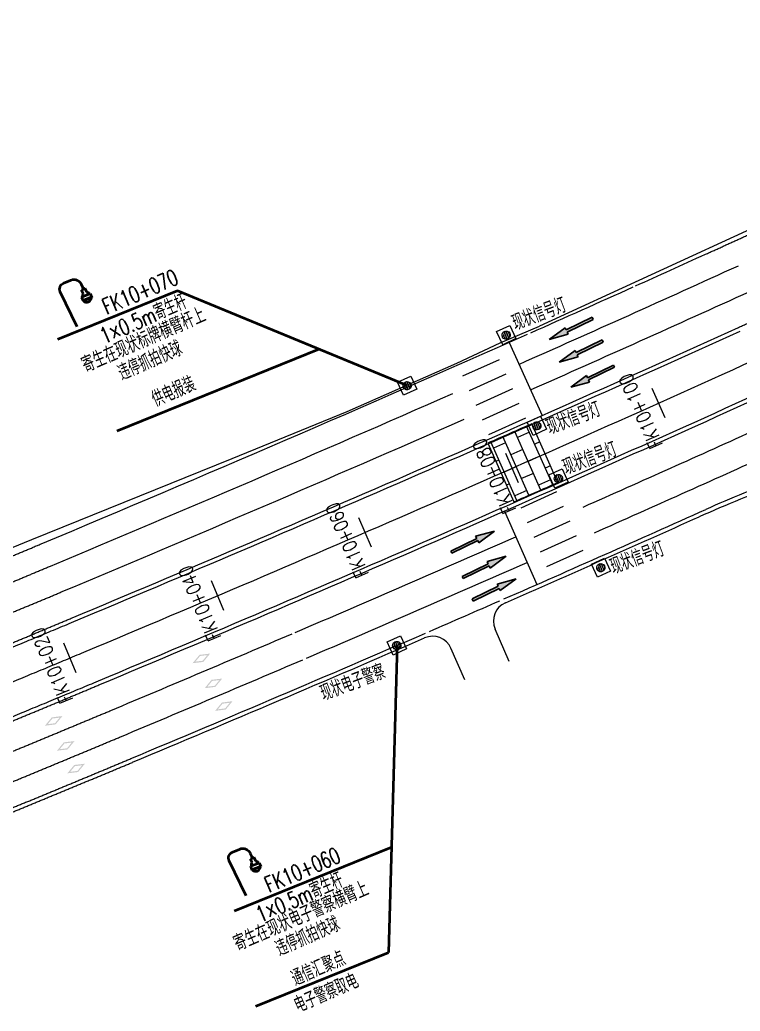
# Model space of a CAD drawing. Header units: millimetres. Extents: x 523446 to 528898, y 388189 to 392165.
# Drawn here: x 526123 to 526212.8, y 389248.7 to 389372.2 of the extents above; entities that cross this region are included whole.
import ezdxf
from ezdxf.enums import TextEntityAlignment as Align

# ---------------------------------------------------------------- set-up
doc = ezdxf.new("R2010")
doc.units = ezdxf.units.MM
doc.linetypes.add('33', pattern=[6, 3, -3])
for name, color, linetype, lineweight in [('0-TL-电视监控（新建）', 6, 'Continuous', 40), ('0-现状交通设施2018', 7, 'Continuous', 0), ('0-现状信号灯', 7, 'Continuous', 40), ('000-scy-中分带', 2, 'Continuous', 60), ('000-scy-机动车道线', 5, 'Continuous', 60), ('人行横道', 7, 'Continuous', 30)]:
    doc.layers.add(name, color=color, linetype=linetype, lineweight=lineweight)
for name, color, linetype in [('FZZD-标注路线桩号', 7, 'Continuous'), ('MEDS道路平面中线-FZZD', 7, 'Continuous'), ('标线（实）', 1, 'Continuous'), ('标线（虚）', 1, '33'), ('箭头', 7, 'Continuous')]:
    doc.layers.add(name, color=color, linetype=linetype)
doc.styles.add('HZTXT_S', font='TXT_S.shx', dxfattribs={"width": 0.75, "bigfont": 'HZTXT.shx'})
doc.styles.add('MEDS', font='TXT_S.SHX', dxfattribs={"width": 0.75, "bigfont": 'hztxt.shx'})

# ---------------------------------------------------------------- blocks, each defined once
blk = doc.blocks.new('zx')
blk.add_hatch(color=0).paths.add_polyline_path([(0.075, -1.2), (0.225, -1.2), (0, 0), (-0.225, -1.2), (-0.075, -1.2), (-0.075, -3), (0.075, -3)])
at = {"color": 0}
for p, q in [((0, 0), (-0.225, -1.2)), ((0.225, -1.2), (0, 0)), ((-0.075, -1.2), (-0.225, -1.2)), ((-0.075, -1.2), (-0.075, -3)), ((0.075, -3), (0.075, -1.2)), ((0.075, -1.2), (0.225, -1.2)), ((-0.075, -3), (0.075, -3))]:
    blk.add_line(p, q, dxfattribs=at)
blk = doc.blocks.new('7')
at = {"layer": '0-现状信号灯', "linetype": 'Continuous', "lineweight": 0, "ltscale": 0.005}
for p, q in [((525414.9, 388753.36), (525416.62, 388753.9)), ((525415.44, 388751.64), (525414.9, 388753.36)), ((525415.94, 388753.28), (525415.56, 388752.55)), ((525416.18, 388753.26), (525415.71, 388752.36)), ((525416.37, 388753.15), (525415.92, 388752.27)), ((525416.51, 388752.92), (525416.18, 388752.28)), ((525416.62, 388753.9), (525417.16, 388752.19)), ((525417.16, 388752.19), (525415.44, 388751.64))]:
    blk.add_line(p, q, dxfattribs=at)
blk.add_ellipse((525416.02, 388752.77), major_axis=(0.365, 0.365), ratio=1, start_param=3.156470216024712, end_param=9.439655523204298, dxfattribs=at)
blk = doc.blocks.new('A$C30E15DA7')
at = {"layer": '0-TL-电视监控（新建）'}
for p, q in [((2.81, 3.71), (2.39, 3.94)), ((2.94, 3.24), (3.52, 4.26)), ((3.32, 3.01), (3.91, 4.04)), ((3.32, 3.01), (3.91, 4.04)), ((3.38, 2.98), (3.96, 4)), ((3.52, 4.26), (3.96, 4)), ((2.94, 3.24), (3.38, 2.98))]:
    blk.add_line(p, q, dxfattribs=at)
for points in [[(0.09, 3.19), (0.57, 4.07, -0.414214), (1.92, 4.47), (2.51, 4.15)], [(4.81, 0), (0.44, 2.11, -0.42662), (0.09, 3.19, -0.216931)]]:
    blk.add_lwpolyline(points, format="xyb", dxfattribs=at)
for points in [[(2.62, 4.36), (2.39, 3.94)], [(3.06, 4.13), (2.62, 4.36)]]:
    blk.add_lwpolyline(points, dxfattribs=at)
for centre, major_axis, start_param, end_param in [((3.32, 3.7), (0.487, 0.128), 2.858011, 3.731254), ((3.32, 3.7), (0.487, 0.128), 1.002992, 1.854378), ((3.48, 3.6), (0.149, -0.569), 5.898742, 8.260282)]:
    blk.add_ellipse(centre, major_axis=major_axis, ratio=1, start_param=start_param, end_param=end_param, dxfattribs=at)

msp = doc.modelspace()

# ---------------------------------------------------------------- hatches: boundary and pattern name
at = {"layer": '人行横道', "linetype": 'ByBlock', "lineweight": 0}
h = msp.add_hatch(dxfattribs=at)
h.set_pattern_fill('AR-B816', color=256, scale=0.008, angle=113.9303, style=0)
h.set_pattern_definition([(113.93028216, (6440.0842, -8469.2124), (-1.4858629375, -0.659383569), []), (203.93028216, (6440.0842, -8469.2124), (-0.8264793687, -2.1452465064), [1.6256, -1.6256])])
h.paths.add_polyline_path([(526186.87, 389321.91, -0.000501), (526181.38, 389319.5), (526184.6, 389312.18, 0.000499), (526190.09, 389314.59)])
at = {"layer": '箭头', "linetype": 'ByBlock', "lineweight": 0}
h = msp.add_hatch(color=256, dxfattribs=at)
h.paths.add_polyline_path([(526145.89, 389292.24), (526146.74, 389293.28), (526145.41, 389293.12), (526144.55, 389292.08)])
h.paths.add_polyline_path([(526144.91, 389292.28), (526145.49, 389292.98), (526146.39, 389293.09), (526145.81, 389292.39)], flags=16)
h = msp.add_hatch(color=256, dxfattribs=at)
h.paths.add_polyline_path([(526147.39, 389289.13), (526148.25, 389290.17), (526146.91, 389290.01), (526146.06, 389288.97)])
h.paths.add_polyline_path([(526146.41, 389289.16), (526146.99, 389289.87), (526147.9, 389289.98), (526147.32, 389289.27)], flags=16)
h = msp.add_hatch(color=256, dxfattribs=at)
h.paths.add_polyline_path([(526148.69, 389286.31), (526149.54, 389287.35), (526148.21, 389287.18), (526147.35, 389286.14)])
h.paths.add_polyline_path([(526147.71, 389286.34), (526148.29, 389287.04), (526149.19, 389287.15), (526148.61, 389286.45)], flags=16)
h = msp.add_hatch(color=256, dxfattribs=at)
h.paths.add_polyline_path([(526127.47, 389284.46), (526128.32, 389285.5), (526126.99, 389285.33), (526126.13, 389284.29)])
h.paths.add_polyline_path([(526126.49, 389284.49), (526127.07, 389285.19), (526127.97, 389285.3), (526127.39, 389284.6)], flags=16)
h = msp.add_hatch(color=256, dxfattribs=at)
h.paths.add_polyline_path([(526128.97, 389281.34), (526129.83, 389282.38), (526128.49, 389282.22), (526127.64, 389281.18)])
h.paths.add_polyline_path([(526127.99, 389281.37), (526128.57, 389282.08), (526129.47, 389282.19), (526128.9, 389281.48)], flags=16)
h = msp.add_hatch(color=256, dxfattribs=at)
h.paths.add_polyline_path([(526130.27, 389278.52), (526131.12, 389279.56), (526129.79, 389279.4), (526128.93, 389278.36)])
h.paths.add_polyline_path([(526129.29, 389278.55), (526129.86, 389279.25), (526130.77, 389279.36), (526130.19, 389278.66)], flags=16)

# ---------------------------------------------------------------- linework, layer by layer
at = {"layer": '0-TL-电视监控（新建）', "lineweight": 40, "flags": 128}
for points in [[(526142.66, 389338.48), (526127.7, 389332.41)], [(526171.19, 389326.71), (526142.66, 389338.48)], [(526149.78, 389261.22), (526169.35, 389269.16)]]:
    msp.add_lwpolyline(points, dxfattribs=at)
at = {"layer": '0-TL-电视监控（新建）', "color": 3, "lineweight": 40, "flags": 128}
for points in [[(526160.32, 389331.2), (526135.12, 389320.98)], [(526170.06, 389294.36), (526168.97, 389256.05)], [(526152.45, 389249.35), (526168.97, 389256.05)]]:
    msp.add_lwpolyline(points, dxfattribs=at)
at = {"layer": '000-scy-中分带', "linetype": 'ByBlock', "lineweight": 0}
for points in [[(526121.9, 389294.01, 0.000092), (526123.02, 389294.47, 0.000093), (526124.14, 389294.94, 0.000095), (526125.25, 389295.4, 0.000096), (526126.37, 389295.87, 0.000097), (526127.49, 389296.33, 0.000099), (526128.61, 389296.8, 0.000101), (526129.73, 389297.26, 0.000101)], [(526121.6, 389285.23, 0.000088), (526122.72, 389285.69, 0.00009), (526123.84, 389286.15, 0.000091), (526124.96, 389286.62, 0.000092), (526126.08, 389287.08, 0.000093), (526127.2, 389287.55, 0.000095), (526128.33, 389288.01, 0.000096), (526129.45, 389288.48, 0.000097), (526130.57, 389288.95, 0.000099), (526131.69, 389289.41, 0.000101), (526132.81, 389289.88, 0.000101)]]:
    msp.add_lwpolyline(points, format="xyb", dxfattribs=at)
for radius in [2996, 3004]:
    msp.add_arc((524975.17, 392061.87), radius, 292.66638, 294.40028, dxfattribs=at)
at = {"layer": '000-scy-机动车道线', "color": 5, "linetype": 'ByBlock', "lineweight": 0}
for p, q in [((526270.82, 389372.25), (526187.82, 389334.08)), ((526184.04, 389292.3), (526182.28, 389296.33))]:
    msp.add_line(p, q, dxfattribs=at)
for points in [[(526124.5, 389307.48), (526149.48, 389317.58), (526163.84, 389323.44), (526177.51, 389329.48), (526182.9, 389331.98), (526187.82, 389334.08)], [(526028.62, 389268.23), (526124.5, 389307.48)]]:
    msp.add_lwpolyline(points, dxfattribs=at)
for points in [[(526178.5, 389289.99), (526176.78, 389293.94, 0.413631), (526173.49, 389295.23)], [(526118.04, 389271.87, 0.000009), (526118.54, 389272.07, 0.000009), (526119.04, 389272.28, 0.000009), (526119.54, 389272.48, 0.000009), (526120.04, 389272.69, 0.000009), (526120.54, 389272.89, 0.000009), (526121.04, 389273.1, 0.000009), (526121.54, 389273.31, 0.000009), (526122.04, 389273.51, 0.000009), (526122.54, 389273.72, 0.000009), (526123.05, 389273.92, 0.00001), (526123.55, 389274.13, 0.00001), (526124.05, 389274.34, 0.00001), (526124.55, 389274.54, 0.00001), (526125.05, 389274.75, 0.00001), (526125.55, 389274.96, 0.00001), (526126.05, 389275.16, 0.00001), (526126.55, 389275.37, 0.00001), (526127.05, 389275.58, 0.00001), (526127.55, 389275.78, 0.00001), (526128.05, 389275.99, 0.00001), (526128.55, 389276.2, 0.00001), (526129.05, 389276.4, 0.00001), (526129.55, 389276.61, 0.00001), (526130.05, 389276.82, 0.00001), (526130.55, 389277.03, 0.00001), (526131.05, 389277.23, 0.000011), (526131.55, 389277.44, 0.000011), (526132.05, 389277.65, 0.000011), (526132.55, 389277.86, 0.000011), (526133.05, 389278.06, 0.000011), (526133.55, 389278.27, 0.000011), (526134.05, 389278.48, 0.000011), (526134.55, 389278.69, 0.000011), (526135.05, 389278.9, 0.000011), (526135.55, 389279.11, 0.000011), (526136.05, 389279.31, 0.000011), (526136.55, 389279.52, 0.000011), (526137.05, 389279.73, 0.000011)]]:
    msp.add_lwpolyline(points, format="xyb", dxfattribs=at)
for centre, radius, start, end in [((526269.04, 389173.42), 150, 109.8486, 114.1297), ((524975.17, 392061.87), 3015, 293.6279, 294.12972), ((526184.57, 389297.33), 2.5, 113.6279, 203.533), ((524975.17, 392061.87), 3015, 292.66638, 293.41904)]:
    msp.add_arc(centre, radius, start, end, dxfattribs=at)
at = {"layer": 'FZZD-标注路线桩号', "color": 7, "linetype": 'ByBlock', "lineweight": 0}
for p, q in [((526203.5, 389322.67), (526201.86, 389326.32)), ((526185.21, 389314.54), (526183.6, 389318.2)), ((526166.87, 389306.53), (526165.28, 389310.2)), ((526148.47, 389298.65), (526146.91, 389302.33)), ((526130.03, 389290.89), (526128.49, 389294.58))]:
    msp.add_line(p, q, dxfattribs=at)
at = {"layer": 'MEDS道路平面中线-FZZD', "color": 6, "linetype": 'ByBlock', "lineweight": 0}
msp.add_lwpolyline([(526121.19, 389289.39, 0.00009), (526122.31, 389289.85, 0.000091), (526123.43, 389290.31, 0.000092), (526124.55, 389290.78, 0.000093), (526125.67, 389291.24, 0.000095), (526126.79, 389291.71, 0.000096), (526127.91, 389292.17, 0.000097), (526129.03, 389292.64, 0.000099), (526130.15, 389293.11, 0.000101), (526131.27, 389293.57)], format="xyb", dxfattribs=at)
at = {"layer": 'MEDS道路平面中线-FZZD', "color": 233, "linetype": 'ByBlock', "lineweight": 0}
msp.add_arc((524975.17, 392061.87), 3000, 292.66638, 294.40028, dxfattribs=at)
at = {"layer": '人行横道', "linetype": 'ByBlock', "lineweight": 0}
for points in [[(526182.79, 389329.9), (526178.22, 389327.84)], [(526183.62, 389328.08), (526179.06, 389326.02)], [(526184.44, 389326.25), (526179.86, 389324.19)], [(526185.26, 389324.43), (526180.67, 389322.36)], [(526186.08, 389322.6), (526181.47, 389320.53)], [(526189.95, 389313.42), (526185.48, 389311.41)], [(526190.77, 389311.59), (526186.29, 389309.58)], [(526191.59, 389309.77), (526187.1, 389307.75)], [(526192.41, 389307.95), (526187.9, 389305.92)], [(526193.23, 389306.12), (526188.71, 389304.08)]]:
    msp.add_lwpolyline(points, dxfattribs=at)
msp.add_lwpolyline([(526186.87, 389321.91, -0.000501), (526181.38, 389319.5), (526184.6, 389312.18, 0.000499), (526190.09, 389314.59)], format="xyb", close=True, dxfattribs=at)
at = {"layer": '标线（实）', "linetype": 'ByBlock', "lineweight": 0, "ltscale": 0.03}
for p, q in [((526184.02, 389332.05), (526188.13, 389322.93)), ((526183.46, 389311.04), (526187.49, 389301.88))]:
    msp.add_line(p, q, dxfattribs=at)
at = {"layer": '标线（实）', "linetype": 'ByBlock', "lineweight": 0, "ltscale": 0.03, "flags": 128}
for points in [[(526208.51, 389343.03, 0.000011), (526209, 389343.25, 0.000011), (526209.49, 389343.47, 0.000011), (526209.98, 389343.69, 0.000011), (526210.46, 389343.91, 0.000011), (526210.95, 389344.14, 0.000011), (526211.44, 389344.36, 0.000011), (526211.93, 389344.58, 0.000011), (526212.42, 389344.8, 0.000011), (526212.9, 389345.02, 0.000011), (526213.39, 389345.25, 0.000011), (526213.88, 389345.47, 0.000011), (526214.37, 389345.69, 0.00001), (526214.86, 389345.91, 0.00001), (526215.35, 389346.14, 0.00001), (526215.83, 389346.36, 0.00001), (526216.32, 389346.58, 0.00001), (526216.81, 389346.81, 0.00001), (526217.3, 389347.03, 0.00001)], [(526212.64, 389333.92, 0.000011), (526213.13, 389334.14, 0.000011), (526213.62, 389334.36, 0.000011), (526214.11, 389334.59, 0.000011), (526214.6, 389334.81, 0.000011), (526215.09, 389335.03, 0.000011), (526215.58, 389335.26, 0.000011), (526216.07, 389335.48, 0.000011), (526216.56, 389335.7, 0.000011), (526217.05, 389335.92, 0.000011)], [(526118.75, 389304.07, 0.00001), (526119.24, 389304.27, 0.00001), (526119.74, 389304.48, 0.000011), (526120.23, 389304.69, 0.000011), (526120.73, 389304.89, 0.000011), (526121.22, 389305.1, 0.000011), (526121.72, 389305.3, 0.000011), (526122.21, 389305.51, 0.000011), (526122.71, 389305.72, 0.000011), (526123.21, 389305.92, 0.000011), (526123.7, 389306.13, 0.000011), (526124.2, 389306.33, 0.000011), (526124.69, 389306.54, 0.000011), (526125.19, 389306.75, 0.000011), (526125.68, 389306.95, 0.000011)], [(526118.6, 389293.18, 0.00001), (526119.1, 389293.39, 0.00001), (526119.59, 389293.6, 0.00001), (526120.09, 389293.8, 0.00001), (526120.59, 389294.01, 0.00001), (526121.09, 389294.21, 0.00001), (526121.58, 389294.42, 0.00001), (526122.08, 389294.63, 0.00001), (526122.58, 389294.83, 0.00001), (526123.08, 389295.04, 0.00001), (526123.57, 389295.24, 0.000011), (526124.07, 389295.45, 0.000011), (526124.57, 389295.66, 0.000011), (526125.06, 389295.86, 0.000011), (526125.56, 389296.07, 0.000011), (526126.06, 389296.28, 0.000011), (526126.55, 389296.48, 0.000011), (526127.05, 389296.69, 0.000011), (526127.55, 389296.9, 0.000011), (526128.04, 389297.1, 0.000011), (526128.54, 389297.31, 0.000011), (526129.04, 389297.52, 0.000011), (526129.53, 389297.73, 0.000011)], [(526118.55, 389283.43, 0.000009), (526119.04, 389283.63, 0.00001), (526119.54, 389283.84, 0.00001), (526120.04, 389284.04, 0.00001), (526120.54, 389284.25, 0.00001), (526121.04, 389284.45, 0.00001), (526121.54, 389284.66, 0.00001), (526122.04, 389284.87, 0.00001), (526122.54, 389285.07, 0.00001), (526123.03, 389285.28, 0.00001), (526123.53, 389285.49, 0.00001), (526124.03, 389285.69, 0.00001), (526124.53, 389285.9, 0.00001), (526125.03, 389286.1, 0.00001), (526125.53, 389286.31, 0.00001), (526126.03, 389286.52, 0.00001), (526126.52, 389286.72, 0.00001), (526127.02, 389286.93, 0.000011), (526127.52, 389287.14, 0.000011), (526128.02, 389287.35, 0.000011), (526128.52, 389287.55, 0.000011), (526129.02, 389287.76, 0.000011), (526129.51, 389287.97, 0.000011), (526130.01, 389288.17, 0.000011), (526130.51, 389288.38, 0.000011), (526131.01, 389288.59, 0.000011), (526131.51, 389288.8, 0.000011), (526132, 389289.01, 0.000011), (526132.5, 389289.21, 0.000011), (526133, 389289.42, 0.000011)], [(526118.35, 389272.53, 0.000009), (526118.85, 389272.74, 0.000009), (526119.35, 389272.94, 0.000009), (526119.85, 389273.15, 0.000009), (526120.35, 389273.36, 0.000009), (526120.85, 389273.56, 0.000009), (526121.35, 389273.77, 0.000009), (526121.85, 389273.97, 0.000009), (526122.35, 389274.18, 0.000009), (526122.85, 389274.39, 0.00001), (526123.35, 389274.59, 0.00001), (526123.86, 389274.8, 0.00001), (526124.36, 389275, 0.00001), (526124.86, 389275.21, 0.00001), (526125.36, 389275.42, 0.00001), (526125.86, 389275.62, 0.00001), (526126.36, 389275.83, 0.00001), (526126.86, 389276.04, 0.00001), (526127.36, 389276.24, 0.00001), (526127.86, 389276.45, 0.00001), (526128.36, 389276.66, 0.00001), (526128.86, 389276.87, 0.00001), (526129.36, 389277.07, 0.00001), (526129.86, 389277.28, 0.00001), (526130.36, 389277.49, 0.00001), (526130.86, 389277.7, 0.000011), (526131.36, 389277.9, 0.000011), (526131.86, 389278.11, 0.000011), (526132.36, 389278.32, 0.000011), (526132.86, 389278.53, 0.000011), (526133.36, 389278.73, 0.000011), (526133.86, 389278.94, 0.000011), (526134.36, 389279.15, 0.000011), (526134.86, 389279.36, 0.000011), (526135.35, 389279.57, 0.000011), (526135.85, 389279.78, 0.000011), (526136.35, 389279.98, 0.000011), (526136.85, 389280.19, 0.000011)]]:
    msp.add_lwpolyline(points, format="xyb", dxfattribs=at)
at = {"layer": '标线（实）', "linetype": 'ByBlock', "lineweight": 0, "ltscale": 0.03}
for centre, radius, start, end in [((524975.17, 392061.87), 2985.5, 294.21648, 294.40028), ((524975.17, 392061.87), 2988.5, 293.88559, 294.46076), ((524975.17, 392061.87), 2992, 293.88601, 294.4605), ((524975.17, 392061.87), 2995.5, 292.66638, 294.40028), ((524975.17, 392061.87), 2985.5, 292.66638, 293.93393), ((524975.17, 392061.87), 3004.5, 292.66638, 294.40029), ((526270.13, 389173.91), 150.5, 110.214, 114.1514), ((524975.17, 392061.87), 3014.5, 293.6279, 294.15138), ((524975.17, 392061.87), 3008, 293.14186, 293.71331), ((524975.17, 392061.87), 3011.5, 293.14256, 293.71334), ((524975.17, 392061.87), 3014.5, 292.66638, 293.42578)]:
    msp.add_arc(centre, radius, start, end, dxfattribs=at)
at = {"layer": '标线（虚）', "linetype": 'ByBlock', "lineweight": 0, "flags": 128}
for points in [[(526118.9, 389300.89, 0.00001), (526119.4, 389301.09, 0.00001), (526119.9, 389301.3, 0.00001), (526120.39, 389301.5, 0.00001), (526120.89, 389301.71, 0.000011), (526121.38, 389301.91, 0.000011), (526121.88, 389302.12, 0.000011), (526122.38, 389302.33, 0.000011), (526122.87, 389302.53, 0.000011), (526123.37, 389302.74, 0.000011), (526123.86, 389302.95, 0.000011), (526124.36, 389303.15, 0.000011), (526124.85, 389303.36, 0.000011), (526125.35, 389303.57, 0.000011), (526125.85, 389303.77, 0.000011), (526126.34, 389303.98, 0.000011), (526126.84, 389304.19, 0.000011)], [(526118.75, 389297.04, 0.00001), (526119.25, 389297.24, 0.00001), (526119.75, 389297.45, 0.00001), (526120.24, 389297.65, 0.00001), (526120.74, 389297.86, 0.00001), (526121.24, 389298.06, 0.00001), (526121.73, 389298.27, 0.00001), (526122.23, 389298.48, 0.000011), (526122.73, 389298.68, 0.000011), (526123.22, 389298.89, 0.000011), (526123.72, 389299.1, 0.000011), (526124.22, 389299.3, 0.000011), (526124.71, 389299.51, 0.000011), (526125.21, 389299.71, 0.000011), (526125.7, 389299.92, 0.000011), (526126.2, 389300.13, 0.000011), (526126.7, 389300.33, 0.000011), (526127.19, 389300.54, 0.000011), (526127.69, 389300.75, 0.000011), (526128.18, 389300.96, 0.000011)], [(526118.38, 389279.57, 0.000009), (526118.88, 389279.78, 0.000009), (526119.38, 389279.98, 0.000009), (526119.88, 389280.19, 0.000009), (526120.38, 389280.4, 0.00001), (526120.88, 389280.6, 0.00001), (526121.38, 389280.81, 0.00001), (526121.88, 389281.01, 0.00001), (526122.38, 389281.22, 0.00001), (526122.87, 389281.43, 0.00001), (526123.37, 389281.63, 0.00001), (526123.87, 389281.84, 0.00001), (526124.37, 389282.04, 0.00001), (526124.87, 389282.25, 0.00001), (526125.37, 389282.46, 0.00001), (526125.87, 389282.66, 0.00001), (526126.37, 389282.87, 0.00001), (526126.87, 389283.08, 0.00001), (526127.37, 389283.28, 0.00001), (526127.87, 389283.49, 0.00001), (526128.36, 389283.7, 0.000011), (526128.86, 389283.91, 0.000011), (526129.36, 389284.11, 0.000011), (526129.86, 389284.32, 0.000011), (526130.36, 389284.53, 0.000011), (526130.86, 389284.74, 0.000011), (526131.36, 389284.94, 0.000011), (526131.86, 389285.15, 0.000011), (526132.35, 389285.36, 0.000011), (526132.85, 389285.57, 0.000011), (526133.35, 389285.77, 0.000011), (526133.85, 389285.98, 0.000011), (526134.35, 389286.19, 0.000011)], [(526118.21, 389275.72, 0.000009), (526118.71, 389275.92, 0.000009), (526119.21, 389276.13, 0.000009), (526119.71, 389276.34, 0.000009), (526120.21, 389276.54, 0.000009), (526120.71, 389276.75, 0.000009), (526121.21, 389276.95, 0.000009), (526121.71, 389277.16, 0.00001), (526122.21, 389277.37, 0.00001), (526122.71, 389277.57, 0.00001), (526123.21, 389277.78, 0.00001), (526123.71, 389277.98, 0.00001), (526124.21, 389278.19, 0.00001), (526124.71, 389278.4, 0.00001), (526125.21, 389278.6, 0.00001), (526125.71, 389278.81, 0.00001), (526126.21, 389279.02, 0.00001), (526126.71, 389279.22, 0.00001), (526127.21, 389279.43, 0.00001), (526127.71, 389279.64, 0.00001), (526128.21, 389279.84, 0.00001), (526128.71, 389280.05, 0.00001), (526129.21, 389280.26, 0.00001), (526129.71, 389280.47, 0.000011), (526130.21, 389280.67, 0.000011), (526130.71, 389280.88, 0.000011), (526131.2, 389281.09, 0.000011), (526131.7, 389281.3, 0.000011), (526132.2, 389281.5, 0.000011), (526132.7, 389281.71, 0.000011), (526133.2, 389281.92, 0.000011), (526133.7, 389282.13, 0.000011), (526134.2, 389282.34, 0.000011), (526134.7, 389282.54, 0.000011), (526135.2, 389282.75, 0.000011), (526135.7, 389282.96, 0.000011)]]:
    msp.add_lwpolyline(points, format="xyb", dxfattribs=at)
at = {"layer": '标线（虚）', "linetype": 'ByBlock', "lineweight": 0, "ltscale": 0.5}
for radius, start, end in [(2985.5, 293.9425, 294.21071), (3014.5, 293.43592, 293.61788)]:
    msp.add_arc((524975.17, 392061.87), radius, start, end, dxfattribs=at)
at = {"layer": '标线（虚）', "linetype": 'ByBlock', "lineweight": 0}
for radius, start, end in [(2988.5, 292.66638, 293.71312), (2992, 292.66638, 293.71316), (3008, 293.88789, 294.34314), (3011.5, 293.8883, 294.34321), (3008, 292.66638, 293.13452), (3011.5, 292.66638, 293.13323)]:
    msp.add_arc((524975.17, 392061.87), radius, start, end, dxfattribs=at)

# ---------------------------------------------------------------- block references
at = {"layer": '0-TL-电视监控（新建）', "color": 7, "lineweight": 40, "rotation": 321.4488199479787}
for p in [(526126.39, 389336.99), (526147.46, 389266.09)]:
    msp.add_blockref('A$C30E15DA7', p, dxfattribs=at)
at = {"layer": '0-现状交通设施2018', "color": 6, "linetype": 'ByBlock', "lineweight": 0}
for p, rotation in [((53698.54, -62273.64), 7.208145320513029), ((52298.59, -60823.71), 7.031814966883863), ((53702.36, -62284.94), 7.208145320513029), ((53705.06, -62291.51), 7.208145320513029), ((53710.35, -62302.62), 7.208145320513029), ((52297.29, -60856.08), 7.031814966883863)]:
    msp.add_blockref('7', p, dxfattribs=dict(at, rotation=rotation))
at = {"layer": '箭头', "linetype": 'ByBlock', "lineweight": 0, "xscale": 2.000000000029564, "yscale": 2.000000000029564, "zscale": 2.000000000029564}
for p, rotation in [((526189.04, 389332.43), 116.0000000000455), ((526190.29, 389329.6), 116.0000000000455), ((526191.72, 389326.47), 116.0000000000455), ((526182.21, 389308.54), 296.0000000000455), ((526183.64, 389305.4), 296.0000000000455), ((526184.89, 389302.58), 296.0000000000455)]:
    msp.add_blockref('zx', p, dxfattribs=dict(at, rotation=rotation))

# ---------------------------------------------------------------- texts
at = {"layer": '0-TL-电视监控（新建）', "color": 6, "linetype": 'ByBlock', "lineweight": 40, "style": 'HZTXT_S', "width": 0.7}
for s, p in [('FK10+070', (526133.86, 389335.48)), ('1×0.5m寄生杆', (526133.53, 389331.83)), ('违停抓拍快球', (526135.77, 389327.22)), ('违停抓拍快球', (526155.42, 389255.5))]:
    msp.add_text(s, height=2, rotation=23.3972, dxfattribs=at).set_placement(p)
at = {"layer": '0-TL-电视监控（新建）', "color": 3, "linetype": 'ByBlock', "lineweight": 40, "style": 'HZTXT_S', "width": 0.7}
for s, p in [('供电报装', (526139.99, 389323.93)), ('通信汇聚点', (526157.4, 389251.77)), ('电子警察取电', (526157.74, 389248.42))]:
    msp.add_text(s, height=2, rotation=23.3972, dxfattribs=at).set_placement(p)
at = {"layer": '0-TL-电视监控（新建）', "linetype": 'ByBlock', "lineweight": 40, "style": 'HZTXT_S', "width": 0.7}
for s, p in [('FK10+060', (526154.1, 389263.44)), ('1×0.5m寄生杆', (526153, 389259.74))]:
    msp.add_text(s, height=2, rotation=23.3972, dxfattribs=at).set_placement(p)
at = {"layer": '0-TL-电视监控（新建）', "color": 6, "linetype": 'ByBlock', "lineweight": 40, "insert": (526130.46, 389330.03), "char_height": 2, "width": 18.3922, "attachment_point": 1, "rotation": 23.3972, "style": 'HZTXT_S'}
msp.add_mtext('寄生在现状标牌横臂杆上', dxfattribs=at)
at = {"layer": '0-TL-电视监控（新建）', "linetype": 'ByBlock', "lineweight": 40, "insert": (526149.41, 389257.94), "char_height": 2, "width": 18.3922, "attachment_point": 1, "rotation": 23.3972, "style": 'HZTXT_S'}
msp.add_mtext('寄生在现状电子警察横臂上', dxfattribs=at)
at = {"layer": '0-现状交通设施2018', "linetype": 'ByBlock', "lineweight": 0, "style": 'HZTXT_S', "width": 0.7}
for s, p in [('现状信号灯', (526191.04, 389336.86)), ('现状信号灯', (526195.31, 389323.88)), ('现状信号灯', (526197.36, 389318.87)), ('现状信号灯', (526203.27, 389306.48)), ('现状电子警察', (526168.43, 389291.2))]:
    msp.add_text(s, height=2, rotation=20.6899, dxfattribs=at).set_placement(p, align=Align.MIDDLE_RIGHT)
at = {"layer": 'FZZD-标注路线桩号', "color": 7, "linetype": 'ByBlock', "lineweight": 0, "style": 'MEDS', "width": 0.8}
for s, rotation, p in [('FK10+100', 114.1527, (526200.45, 389323.49)), ('FK10+080', 113.7707, (526182.16, 389315.38)), ('FK10+060', 113.3887, (526163.83, 389307.4)), ('FK10+040', 113.0068, (526145.44, 389299.53)), ('FK10+020', 112.6253, (526127, 389291.79))]:
    msp.add_text(s, height=1.75, rotation=rotation, dxfattribs=at).set_placement(p, align=Align.MIDDLE)

doc.saveas('drawing.dxf')
